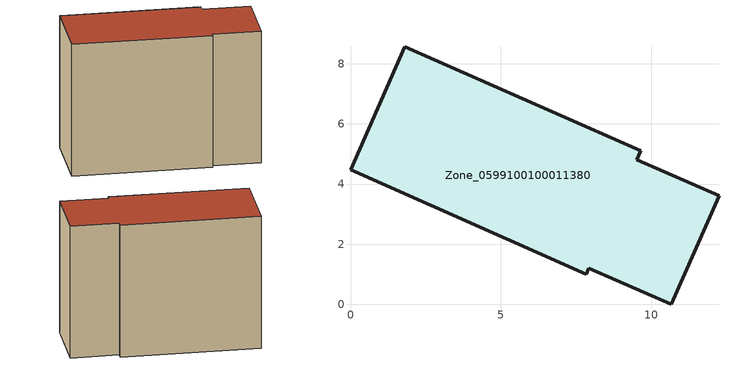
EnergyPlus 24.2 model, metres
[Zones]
Zone_0599100100011380
 floor ground (C_G): 9.52,4.81 12.24,3.61 10.66,0 7.92,1.2 7.84,1.01 0,4.47 1.8,8.57 9.65,5.11 z0
 wall outside (C_F): 1.8,8.57 0,4.47 7.84,1.01 7.92,1.2 10.66,0 12.24,3.61 9.52,4.81 9.65,5.11 1.8,8.57 z0:8.56
 roof outside (C_R): 9.52,4.81 9.65,5.11 1.8,8.57 0,4.47 7.84,1.01 7.92,1.2 10.66,0 12.24,3.61 z8.56
[BUILDING]
Pand.0599100100011380: North Axis=0; Terrain=City; Loads Convergence Tolerance Value=0.04; Temperature Convergence Tolerance Value=0.4; Solar Distribution=FullExterior; Maximum Number of Warmup Days=25; Minimum Number of Warmup Days=1
[Site:Location]
Rotterdam.The.Hague.AP_ZH_NLD Design_Conditions: Latitude=51.96; Longitude=4.45; Time Zone=1; Elevation=-4.5
[SITE:GROUNDTEMPERATURE:BUILDINGSURFACE]
18, 18, 18, 18, 18, 18, 18, 18, 18, 18, 18, 18
[MATERIAL] Thermal Absorptance=0.9; Solar Absorptance=0.7; Visible Absorptance=0.7
Name | Roughness | Thickness | Conductivity | Density | Specific Heat
G.TI.1946-1964 | MediumSmooth | 0.15 | 1 | 540 | 1210
F.TI.1946-1964 | Rough | 0.3 | 0.857143 | 1920 | 840
R.TI.1946-1964 | MediumRough | 0.2 | 0.277778 | 1500 | 1000
[CONSTRUCTION]
C_G: G.TI.1946-1964
C_F: F.TI.1946-1964
C_R: R.TI.1946-1964
[ZONE]
Zone_0599100100011380: Type=1; Multiplier=1; Ceiling Height=Autocalculate; Volume=Autocalculate; Floor Area=autocalculate; Part of Total Floor Area=Yes
[ZONEINFILTRATION:DESIGNFLOWRATE]
Infil_Zone_0599100100011380: Zone or ZoneList or Space or SpaceList=Zone_0599100100011380; Schedule=AlwaysOn; Design Flow Rate Calculation Method=Flow/Area; Flow Rate per Floor Area=0.003; Constant Term Coefficient=1; Temperature Term Coefficient=0; Velocity Term Coefficient=0; Velocity Squared Term Coefficient=0
[HVACTEMPLATE:ZONE:IDEALLOADSAIRSYSTEM]
Zone_0599100100011380: Maximum Heating Supply Air Temperature=50; Minimum Cooling Supply Air Temperature=13; Maximum Heating Supply Air Humidity Ratio=0.0156; Minimum Cooling Supply Air Humidity Ratio=0.0077; Heating Limit=NoLimit; Cooling Limit=NoLimit; Dehumidification Control Type=ConstantSensibleHeatRatio; Cooling Sensible Heat Ratio=0.7; Dehumidification Setpoint=60; Humidification Control Type=None; Humidification Setpoint=30; Outdoor Air Method=None; Outdoor Air Flow Rate per Person=0.00944; Outdoor Air Flow Rate per Zone Floor Area=0; Outdoor Air Flow Rate per Zone=0; Demand Controlled Ventilation Type=None; Outdoor Air Economizer Type=NoEconomizer; Heat Recovery Type=None; Sensible Heat Recovery Effectiveness=0.7; Latent Heat Recovery Effectiveness=0.65
[ZONECONTROL:THERMOSTAT]
ThermostatControl_Zone_0599100100011380: Zone or ZoneList=Zone_0599100100011380; Control Type Schedule=DualSetpointControlType; Control 1=Thermostat_Zone_0599100100011380; Temperature Difference Between Cutout And Setpoint=0
[THERMOSTATSETPOINT:DUALSETPOINT]
Thermostat_Zone_0599100100011380: Heating Setpoint Temperature Schedule=HeatingSetpoint_Zone_0599100100011380; Cooling Setpoint Temperature Schedule=CoolingSetpoint_Zone_0599100100011380
[SCHEDULE:COMPACT]
HeatingSetpoint_Zone_0599100100011380: Through: 12/31, For: AllDays, Until: 24:00, 21
CoolingSetpoint_Zone_0599100100011380: Through: 12/31, For: AllDays, Until: 24:00, 24
DualSetpointControlType: Through: 12/31, For: AllDays, Until: 24:00, 4
AlwaysOn: Through: 12/31, For: AllDays, Until: 24:00, 1
